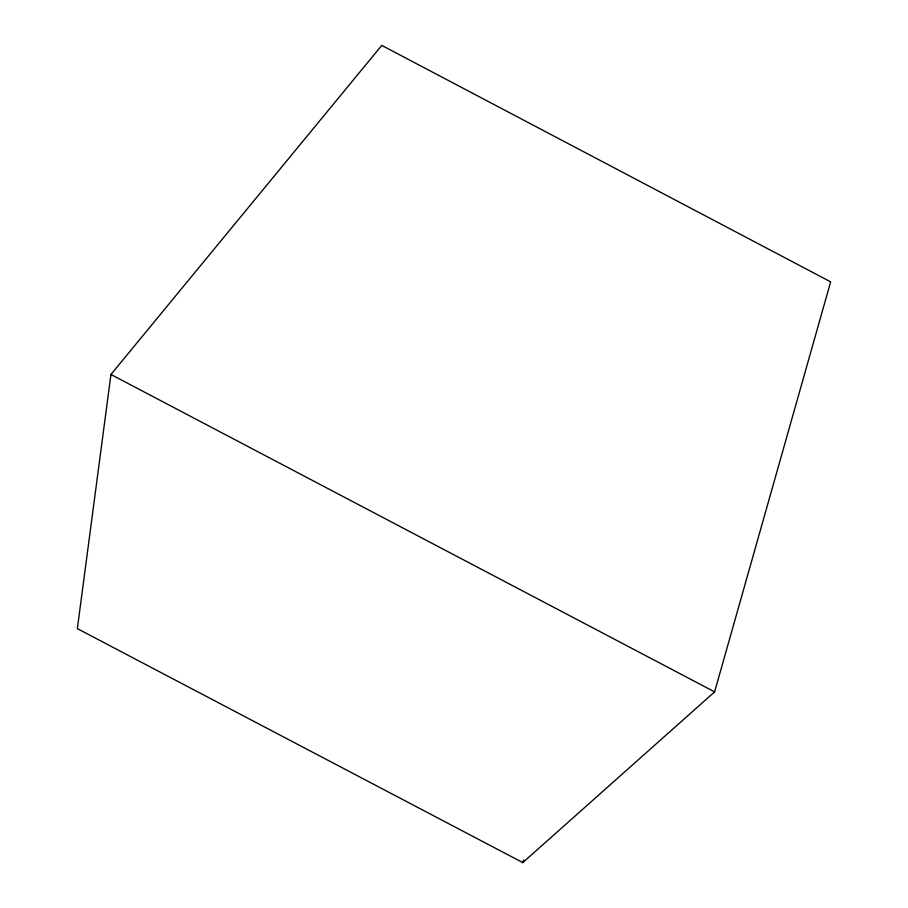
<?xml version="1.0" encoding="UTF-8"?>
<svg xmlns="http://www.w3.org/2000/svg" width="908" height="908" viewBox="0 0 908 908"><rect width="100%" height="100%" fill="white"/><g stroke="black" fill="none" stroke-linecap="round" stroke-linejoin="round"><path stroke-width="1.36" d="M110.946 374.482L77.35 628.631L522.77 862.6L714.619 691.885L830.65 281.855L381.769 45.4L110.946 374.482L714.619 691.885M522.77 862.6L523.734 859.944"/></g></svg>
